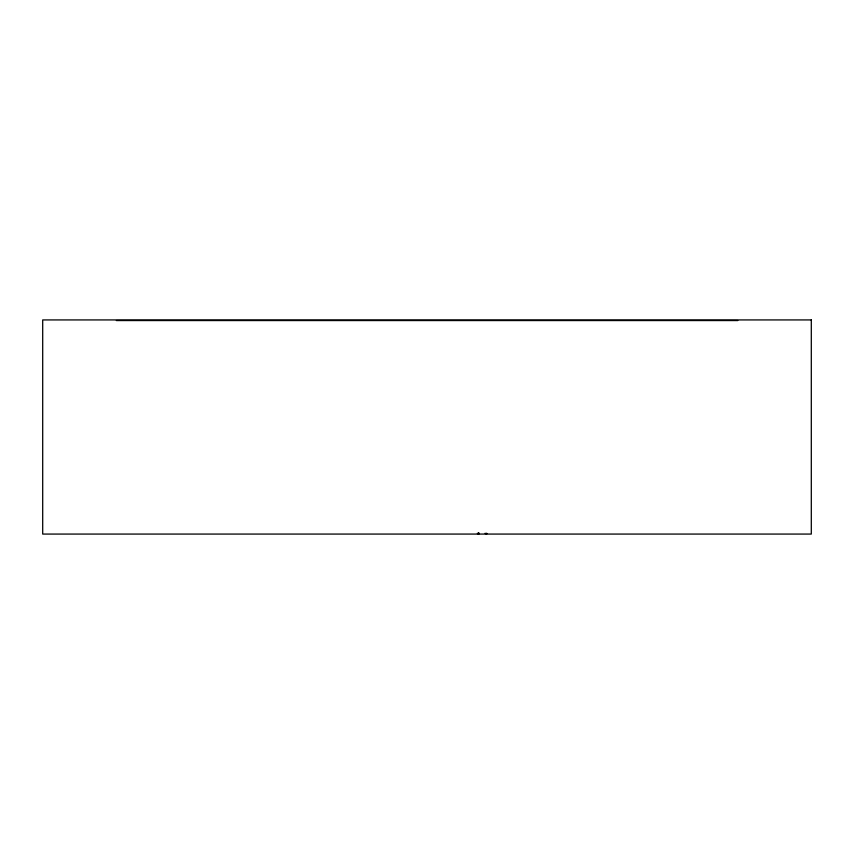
<?xml version="1.0" encoding="UTF-8"?>
<svg xmlns="http://www.w3.org/2000/svg" width="854" height="854" viewBox="0 0 854 854"><rect width="100%" height="100%" fill="white"/><g stroke="black" fill="none" stroke-linecap="round" stroke-linejoin="round"><path stroke-width="1.28" d="M478.848 533.174L478.71 534.07L478.699 533.174M486.524 533.75L486.663 533.174L486.641 534.07M477.557 533.75L477.407 533.174M485.36 533.75L485.211 533.174M116.347 320.56L737.803 320.56M478.72 533.174L478.72 533.75L478.827 533.174M811.3 319.93L42.7 319.93L42.7 534.07L811.3 534.07L811.3 319.93"/></g></svg>
